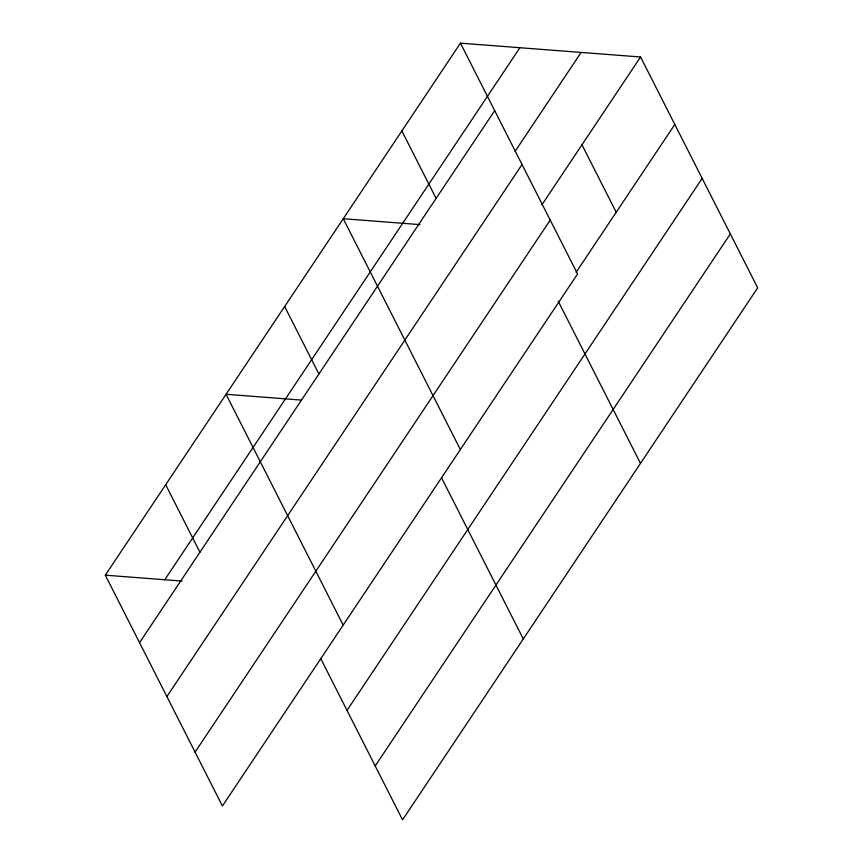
<?xml version="1.0" encoding="UTF-8"?>
<svg xmlns="http://www.w3.org/2000/svg" width="863" height="863" viewBox="0 0 863 863"><rect width="100%" height="100%" fill="white"/><g stroke="black" fill="none" stroke-linecap="round" stroke-linejoin="round"><path stroke-width="1.29" d="M460.454 43.15L577.563 273.981L222.417 806.01L105.318 575.179L460.454 43.15L640.583 56.99L757.682 287.821L402.546 819.85L320.885 658.9M164.757 579.742L519.893 47.713M139.547 642.665L494.693 110.637M515.125 151.316L581.133 52.427M166.893 696.57L522.039 164.542M541.921 204.779L640.583 56.99M195.07 752.105L550.216 220.076M576.16 272.266L674.812 124.477M347.023 710.411L702.158 178.382M375.2 765.945L730.335 233.916M420.011 224.617L343.258 218.717L460.367 449.547M301.478 400.087L226.063 394.283L343.172 625.125M105.318 575.179L182.061 581.079M581.975 144.779L616.214 212.255M558.221 301.241L640.486 463.388M401.856 130.939L436.095 198.414M441.64 478.005L523.291 638.965M284.661 306.505L318.9 373.992M165.685 484.736L199.925 552.212"/></g></svg>
